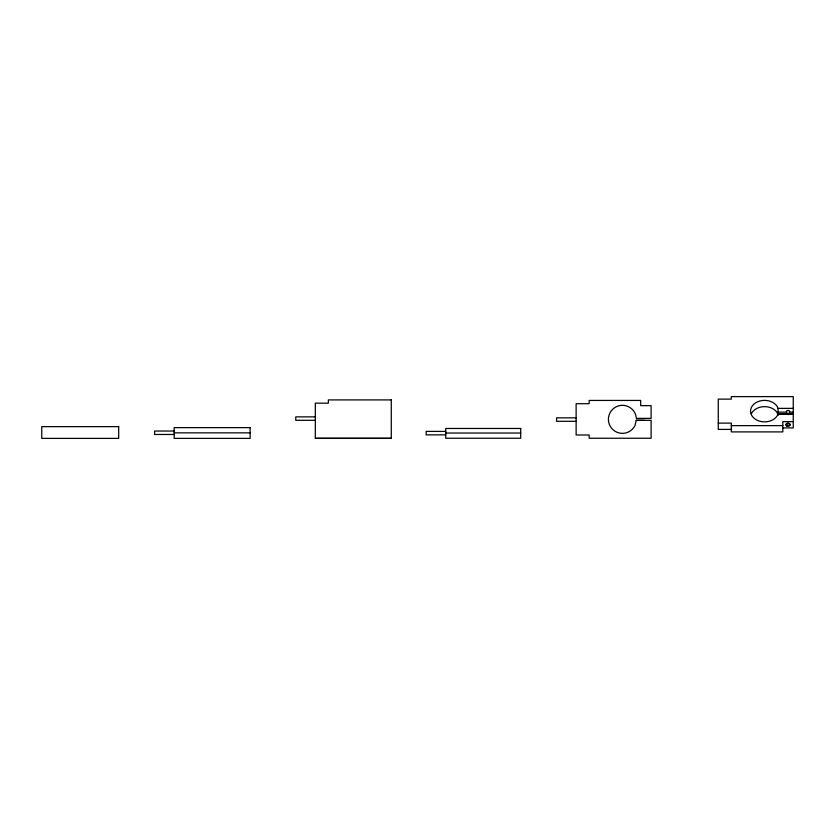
<?xml version="1.0" encoding="UTF-8"?>
<svg xmlns="http://www.w3.org/2000/svg" width="835" height="835" viewBox="0 0 835 835"><rect width="100%" height="100%" fill="white"/><g stroke="black" fill="none" stroke-linecap="round" stroke-linejoin="round"><path stroke-width="1.25" d="M636.291 420.318L634.965 425.599A14.018 14.018 0 0 1 613.13 429.837A14.018 14.018 0 0 1 614.685 407.647A14.018 14.018 0 0 1 635.717 414.901L636.395 418.366L651.112 418.366L651.112 405.653L640.675 405.653L640.675 400.435L589.166 400.435L589.166 403.691L576.129 403.691L576.129 434.993L589.166 434.993L589.166 438.25L651.112 438.25L651.112 420.318L636.291 420.318L644.61 420.318M789.325 414.139L789.451 412.031A1.628 1.044 0 0 0 788.031 410.465A1.628 1.044 0 0 0 786.622 412.031L786.883 414.254A1.628 1.044 0 0 0 789.19 414.254L793.25 414.139M793.25 413.878L778.022 413.878L777.855 414.536A14.018 10.751 0 0 1 756.823 420.089A14.018 10.751 0 0 1 755.268 403.075A14.018 10.751 0 0 1 777.103 406.321L778.022 408.378L793.25 408.378M786.747 412.135L778.022 412.135L778.429 414.139L786.747 414.139M789.325 412.135L793.25 412.135M315.327 416.863L295.767 416.863L295.767 420.318L315.327 420.318M576.129 417.855L556.569 417.855L556.569 421.299L576.129 421.299M793.25 421.633L782.823 421.633L782.823 431.904L731.314 431.904L731.314 423.126L718.267 423.126M731.314 425.631L782.823 425.631M782.823 427.906L793.25 427.906L793.25 396.615L731.314 396.615L731.314 399.13L718.267 399.12L718.267 429.399L731.314 429.399M174.171 431.027L154.6 431.027L154.6 434.471L174.171 434.471M445.733 431.403L426.163 431.403L426.163 434.858L445.733 434.858M174.171 432.843L250.124 432.843M445.733 433.031L520.706 433.031M315.327 438.25L391.281 438.25M751.27 413.983A14.018 10.751 0 0 1 763.576 406.666A14.018 10.751 0 0 1 777.103 412.594L778.293 415.256M778.022 408.378L778.022 414.651M391.281 399.913L328.364 399.913L328.364 403.169L315.327 403.169L315.327 438.385L391.281 438.385L391.281 399.913M118.685 426.643L41.75 426.643L41.75 438.385L118.685 438.385L118.685 426.643M250.124 427.624L174.171 427.624L174.171 438.385L250.124 438.385L250.124 427.624M520.706 428.47L445.733 428.47L445.733 438.25L520.706 438.25L520.706 428.47M786.883 425.005A1.628 1.044 0 0 0 789.607 424.535A1.628 1.044 0 0 0 787.614 423.251A1.628 1.044 0 0 0 786.883 425.005M786.894 426.027A2.286 1.461 0 0 0 790.317 424.764A2.286 1.461 0 0 0 786.894 423.502A2.286 1.461 0 0 0 786.894 426.027"/></g></svg>
